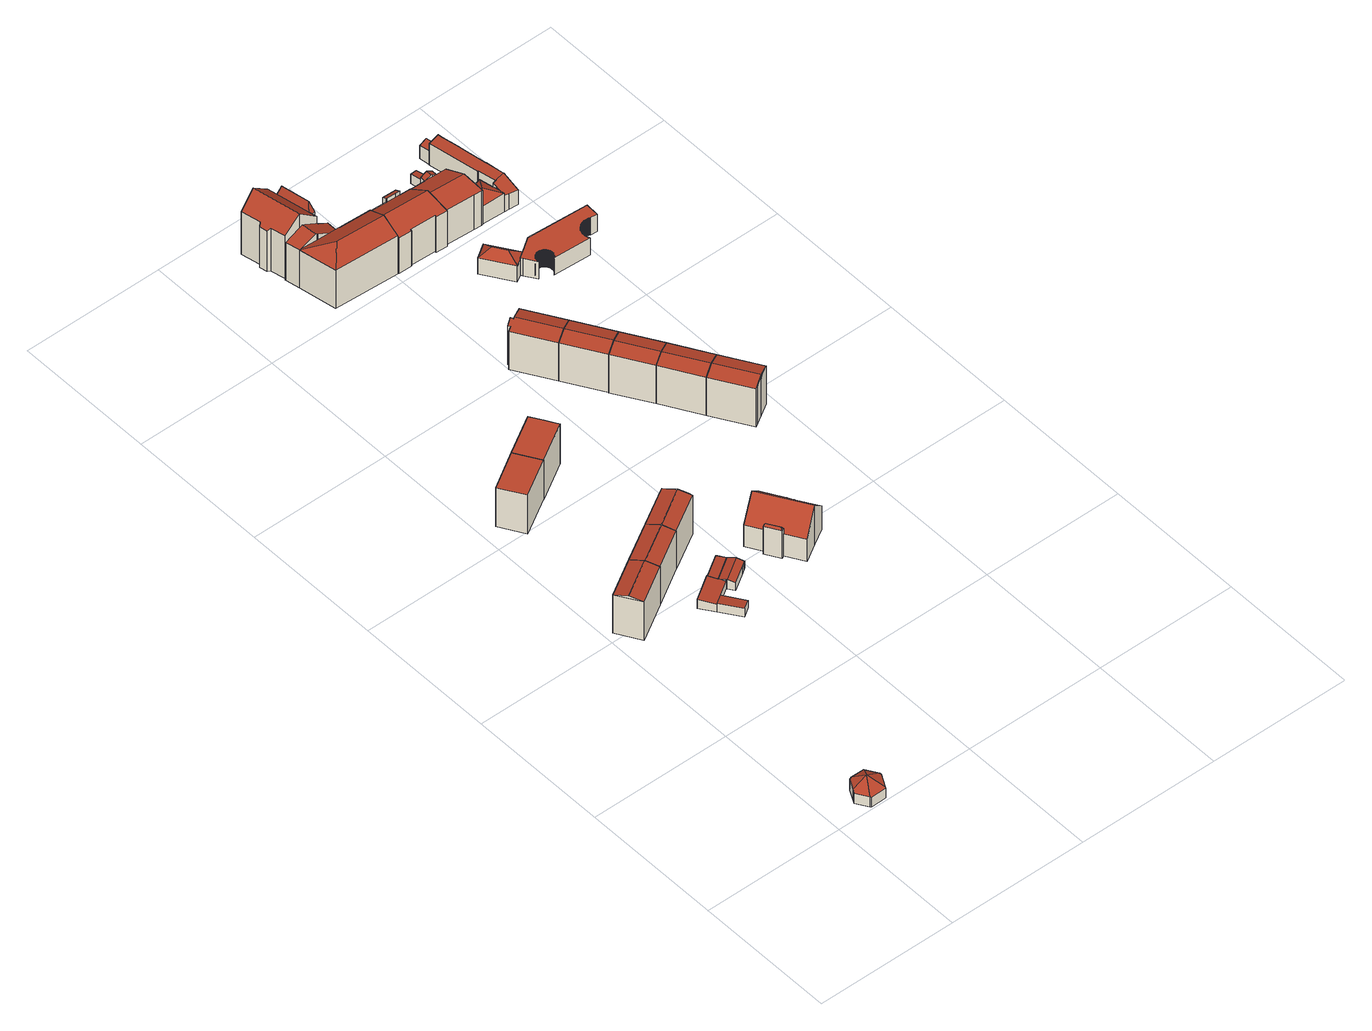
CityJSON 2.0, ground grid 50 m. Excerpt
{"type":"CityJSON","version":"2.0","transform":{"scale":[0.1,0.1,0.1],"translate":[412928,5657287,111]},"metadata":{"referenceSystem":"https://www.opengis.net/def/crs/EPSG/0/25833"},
"CityObjects":{
"building1":{"type":"Building","attributes":{"Dachtyp_tdc":"tdcTentRoof","Gemeindeschluessel":14612000,"Dachneigung":31.4,"QualitaetDacherkennung":100,"Geometrietyp2DReferenz":"3000","measuredHeight":7.21,"function":"31001_9998","roofType":"3500"},"geometry":[{"type":"Solid","lod":"2","boundaries":[[[[0,1,2,3]],[[1,4,5,2]],[[4,6,7,5]],[[6,8,9,7]],[[8,10,11,9]],[[10,12,13,11]],[[12,14,15,13]],[[14,16,17,15]],[[16,18,19,17]],[[18,20,21,19]],[[20,0,3,21]],[[4,1,0,20,22]],[[8,6,4,22]],[[12,10,8,22]],[[14,12,22]],[[16,14,22]],[[20,18,16,22]],[[3,2,5,7,9,11,13,15,17,19,21]]]],"semantics":{"surfaces":[{"type":"WallSurface"},{"type":"RoofSurface"},{"type":"GroundSurface"}],"values":[[0,0,0,0,0,0,0,0,0,0,0,1,1,1,1,1,1,2]]}}]},
"building2":{"type":"Building","attributes":{"Dachtyp_tdc":"tdcGableRoof","Gemeindeschluessel":14612000,"Dachneigung":13.87,"QualitaetDacherkennung":88,"Geometrietyp2DReferenz":"3000","measuredHeight":16.94,"function":"31001_9998","roofType":"3100"},"geometry":[{"type":"Solid","lod":"2","boundaries":[[[[23,24,25,26]],[[24,27,28,25]],[[27,29,30,28]],[[29,23,26,30]],[[27,24,31]],[[23,29,32]],[[24,23,32,31]],[[29,27,31,32]],[[26,25,28,30]]]],"semantics":{"surfaces":[{"type":"WallSurface"},{"type":"RoofSurface"},{"type":"GroundSurface"}],"values":[[0,0,0,0,0,0,1,1,2]]}}]},
"building3":{"type":"Building","attributes":{"Dachtyp_tdc":"tdcGableRoof","Gemeindeschluessel":14612000,"Dachneigung":13.8,"QualitaetDacherkennung":88,"Geometrietyp2DReferenz":"3000","measuredHeight":16.94,"function":"31001_9998","roofType":"3100"},"geometry":[{"type":"Solid","lod":"2","boundaries":[[[[24,33,34,25]],[[33,35,36,34]],[[35,27,28,36]],[[27,24,25,28]],[[35,33,37]],[[24,27,38]],[[33,24,38,37]],[[27,35,37,38]],[[25,34,36,28]]]],"semantics":{"surfaces":[{"type":"WallSurface"},{"type":"RoofSurface"},{"type":"GroundSurface"}],"values":[[0,0,0,0,0,0,1,1,2]]}}]},
"building4":{"type":"Building","attributes":{"Dachtyp_tdc":"tdcPolyFlatRoof","Gemeindeschluessel":14612000,"Dachneigung":0,"QualitaetDacherkennung":90,"Geometrietyp2DReferenz":"3000","measuredHeight":15.99,"function":"31001_9998","roofType":"1000"},"geometry":[{"type":"Solid","lod":"2","boundaries":[[[[39,40,41,42]],[[40,43,44,41]],[[43,45,46,44]],[[45,39,42,46]],[[45,43,40,39]],[[42,41,44,46]]]],"semantics":{"surfaces":[{"type":"WallSurface"},{"type":"RoofSurface"},{"type":"GroundSurface"}],"values":[[0,0,0,0,1,2]]}}]},
"building5":{"type":"Building","attributes":{"Gemeindeschluessel":14612000,"Geometrietyp2DReferenz":"3000","function":"31001_9998","roofType":"9999"},"children":["building5-1","building5-2","building5-3"]},
"building5-1":{"type":"BuildingPart","attributes":{"Dachtyp_tdc":"tdcPolyFlatRoof","Dachneigung":8.06,"QualitaetDacherkennung":57,"Geometrietyp2DReferenz":"3000","measuredHeight":3.61,"roofType":"2100"},"parents":["building5"],"geometry":[{"type":"MultiSurface","lod":"2","boundaries":[[[47,48,49,50,51]],[[52,53,54,55]],[[52,47,51,53]],[[52,55,48,47]],[[51,50,54,53]]],"semantics":{"surfaces":[{"type":"WallSurface"},{"type":"RoofSurface"},{"type":"GroundSurface"}],"values":[0,0,0,1,2]}}]},
"building5-2":{"type":"BuildingPart","attributes":{"Dachtyp_tdc":"tdcGableRoof","Dachneigung":14.64,"QualitaetDacherkennung":74,"Geometrietyp2DReferenz":"3000","measuredHeight":3.82,"roofType":"3100"},"parents":["building5"],"geometry":[{"type":"MultiSurface","lod":"2","boundaries":[[[56,57,58,59]],[[57,60,61,58]],[[60,62,63,61]],[[62,64,65,66,63]],[[67,68,69,70]],[[68,71,72,69]],[[71,73,74,72]],[[73,75,76,74]],[[75,77,78,76]],[[77,79,80,78]],[[79,56,59,80]],[[75,73,71,68,67,81,64,62]],[[62,60,57,56,79,77,75]],[[59,58,61,63,66,70,69,72,74,76,78,80]]],"semantics":{"surfaces":[{"type":"WallSurface"},{"type":"RoofSurface"},{"type":"GroundSurface"}],"values":[0,0,0,0,0,0,0,0,0,0,0,1,1,2]}}]},
"building5-3":{"type":"BuildingPart","attributes":{"Dachtyp_tdc":"tdcPolyFlatRoof","Dachneigung":5.57,"QualitaetDacherkennung":59,"Geometrietyp2DReferenz":"3000","measuredHeight":3.58,"roofType":"2100"},"parents":["building5"],"geometry":[{"type":"MultiSurface","lod":"2","boundaries":[[[49,82,83,50]],[[82,84,85,83]],[[84,86,87,85]],[[86,88,67,70,87]],[[65,55,54,66]],[[65,81,88,86,84,82,49,55]],[[54,50,83,85,87,70,66]]],"semantics":{"surfaces":[{"type":"WallSurface"},{"type":"RoofSurface"},{"type":"GroundSurface"}],"values":[0,0,0,0,0,1,2]}}]},
"building6":{"type":"Building","attributes":{"Dachtyp_tdc":"tdcPolyFlatRoof","Gemeindeschluessel":14612000,"Dachneigung":3.64,"QualitaetDacherkennung":57,"Geometrietyp2DReferenz":"3000","measuredHeight":2.68,"function":"31001_9998","roofType":"2100"},"geometry":[{"type":"Solid","lod":"2","boundaries":[[[[89,90,91,92]],[[90,93,94,91]],[[93,68,95,94]],[[68,67,96,95]],[[67,89,92,96]],[[67,68,93,90,89]],[[92,91,94,95,96]]]],"semantics":{"surfaces":[{"type":"WallSurface"},{"type":"RoofSurface"},{"type":"GroundSurface"}],"values":[[0,0,0,0,0,1,2]]}}]},
"building7":{"type":"Building","attributes":{"Dachtyp_tdc":"tdcFreeFormRoof","Gemeindeschluessel":14612000,"Dachneigung":13.94,"QualitaetDacherkennung":90,"Geometrietyp2DReferenz":"3000","measuredHeight":17.03,"function":"31001_9998","roofType":"5000"},"geometry":[{"type":"Solid","lod":"2","boundaries":[[[[35,33,97,98]],[[33,99,100,97]],[[99,101,102,100]],[[101,103,104,102]],[[103,105,106,104]],[[105,35,98,106]],[[37,107,101,99,33]],[[105,103,107,37,35]],[[33,35,37]],[[103,101,107]],[[98,97,100,102,104,106]]]],"semantics":{"surfaces":[{"type":"WallSurface"},{"type":"RoofSurface"},{"type":"GroundSurface"}],"values":[[0,0,0,0,0,0,1,1,0,0,2]]}}]},
"building8":{"type":"Building","attributes":{"Dachtyp_tdc":"tdcPolyFlatRoof","Gemeindeschluessel":14612000,"Dachneigung":0,"QualitaetDacherkennung":91,"Geometrietyp2DReferenz":"3000","measuredHeight":16.41,"function":"31001_9998","roofType":"1000"},"geometry":[{"type":"Solid","lod":"2","boundaries":[[[[40,108,109,110]],[[108,111,112,109]],[[111,113,114,112]],[[113,115,116,114]],[[115,43,117,116]],[[43,40,110,117]],[[43,115,113,111,108,40]],[[110,109,112,114,116,117]]]],"semantics":{"surfaces":[{"type":"WallSurface"},{"type":"RoofSurface"},{"type":"GroundSurface"}],"values":[[0,0,0,0,0,0,1,2]]}}]},
"building9":{"type":"Building","attributes":{"Gemeindeschluessel":14612000,"Geometrietyp2DReferenz":"3000","function":"31001_9998","roofType":"9999"},"children":["building9-1","building9-2"]},
"building9-1":{"type":"BuildingPart","attributes":{"Dachtyp_tdc":"tdcGableRoof","Dachneigung":44.48,"QualitaetDacherkennung":74,"Geometrietyp2DReferenz":"3000","measuredHeight":15.97,"roofType":"3100"},"parents":["building9"],"geometry":[{"type":"MultiSurface","lod":"2","boundaries":[[[118,119,120,121]],[[119,122,123,120]],[[122,124,125,123]],[[124,126,127,125]],[[126,128,129,127]],[[128,130,131,129]],[[130,132,133,131]],[[132,134,135,133]],[[134,136,137,135]],[[136,138,139,137]],[[138,140,141,139]],[[140,142,143,141]],[[142,144,145,143]],[[140,138,136,134,132,130,128,126,124,122]],[[122,119,118,144,142,140]],[[121,120,123,125,127,129,131,133,135,137,139,141,143,145]]],"semantics":{"surfaces":[{"type":"WallSurface"},{"type":"RoofSurface"},{"type":"GroundSurface"}],"values":[0,0,0,0,0,0,0,0,0,0,0,0,0,1,1,2]}}]},
"building9-2":{"type":"BuildingPart","attributes":{"Dachtyp_tdc":"tdcFreeFormRoof","Dachneigung":58.19,"QualitaetDacherkennung":28,"Geometrietyp2DReferenz":"3000","measuredHeight":12.15,"roofType":"5000"},"parents":["building9"],"geometry":[{"type":"MultiSurface","lod":"2","boundaries":[[[146,118,121]],[[147,148,149,145,144]],[[148,150,151,149]],[[150,146,121,151]],[[152,148,147]],[[153,152,147,146]],[[153,146,150]],[[152,153,150,148]],[[121,145,149,151]]],"semantics":{"surfaces":[{"type":"WallSurface"},{"type":"RoofSurface"},{"type":"GroundSurface"}],"values":[0,0,0,0,1,1,1,1,2]}}]},
"building10":{"type":"Building","attributes":{"Gemeindeschluessel":14612000,"Geometrietyp2DReferenz":"3000","function":"31001_9998","roofType":"9999"},"children":["building10-1","building10-2"]},
"building10-1":{"type":"BuildingPart","attributes":{"Dachtyp_tdc":"tdcFreeFormRoof","Dachneigung":74.77,"QualitaetDacherkennung":21,"Geometrietyp2DReferenz":"3000","measuredHeight":20.63,"roofType":"5000"},"parents":["building10"],"geometry":[{"type":"MultiSurface","lod":"2","boundaries":[[[154,155,156,157]],[[155,158,159,156]],[[158,160,161,159]],[[160,162,163,161]],[[162,164,165,163]],[[164,166,167,165]],[[166,168,169,167]],[[168,170,171,169]],[[170,172,173,171]],[[172,174,175,173]],[[176,154,157,177]],[[174,172,170,178]],[[170,168,179,178]],[[168,166,164,162,160,158,155,154,176,180,179]],[[180,174,178,179]],[[157,156,159,161,163,165,167,169,171,173,175,181,177]]],"semantics":{"surfaces":[{"type":"WallSurface"},{"type":"RoofSurface"},{"type":"GroundSurface"}],"values":[0,0,0,0,0,0,0,0,0,0,0,1,1,1,1,2]}}]},
"building10-2":{"type":"BuildingPart","attributes":{"Dachtyp_tdc":"tdcGableRoof","Dachneigung":40.24,"QualitaetDacherkennung":46,"Geometrietyp2DReferenz":"3000","measuredHeight":23.11,"roofType":"3100"},"parents":["building10"],"geometry":[{"type":"MultiSurface","lod":"2","boundaries":[[[182,183,184,185]],[[183,186,187,184]],[[186,188,189,187]],[[188,190,191,189]],[[190,192,193,191]],[[192,194,195,193]],[[194,196,176,177,195]],[[197,198,173,175,174]],[[198,199,200,173]],[[199,201,202,200]],[[201,203,204,202]],[[203,205,206,204]],[[205,182,185,206]],[[201,199,198,197,196,194,192]],[[192,190,188,186,183,182,205,203,201]],[[185,184,187,189,191,193,195,177,181,175,173,200,202,204,206]]],"semantics":{"surfaces":[{"type":"WallSurface"},{"type":"RoofSurface"},{"type":"GroundSurface"}],"values":[0,0,0,0,0,0,0,0,0,0,0,0,0,1,1,2]}}]},
"building11":{"type":"Building","attributes":{"Gemeindeschluessel":14612000,"Geometrietyp2DReferenz":"3000","function":"31001_9998","roofType":"9999"},"children":["building11-1","building11-2"]},
"building11-1":{"type":"BuildingPart","attributes":{"Dachtyp_tdc":"tdcHipAndGableRoof","Dachneigung":26.11,"QualitaetDacherkennung":65,"Geometrietyp2DReferenz":"3000","measuredHeight":18.84,"roofType":"5000"},"parents":["building11"],"geometry":[{"type":"MultiSurface","lod":"2","boundaries":[[[207,208,209,210]],[[211,212,213,214,215]],[[212,216,217,213]],[[216,207,210,217]],[[218,207,219]],[[216,220,219,207]],[[221,222,223,224,218,219,220,225]],[[211,221,225,212]],[[212,225,220,216]],[[207,218,226,208]],[[210,209,227,214,213,217]]],"semantics":{"surfaces":[{"type":"WallSurface"},{"type":"RoofSurface"},{"type":"GroundSurface"}],"values":[0,0,0,0,1,1,1,0,0,0,2]}}]},
"building11-2":{"type":"BuildingPart","attributes":{"Dachtyp_tdc":"tdcGableRoof","Dachneigung":28.81,"QualitaetDacherkennung":51,"Geometrietyp2DReferenz":"3000","measuredHeight":18.62,"roofType":"3100"},"parents":["building11"],"geometry":[{"type":"MultiSurface","lod":"2","boundaries":[[[228,229,230,231]],[[229,232,233,230]],[[232,234,235,233]],[[234,236,237,235]],[[236,215,214,237]],[[226,238,239,209,208]],[[238,228,231,239]],[[240,222,241,215,236,234,232,229]],[[229,228,238,226,224,240]],[[231,230,233,235,237,214,227,209,239]]],"semantics":{"surfaces":[{"type":"WallSurface"},{"type":"RoofSurface"},{"type":"GroundSurface"}],"values":[0,0,0,0,0,0,0,1,1,2]}}]},
"building12":{"type":"Building","attributes":{"Dachtyp_tdc":"tdcGableRoof","Gemeindeschluessel":14612000,"Dachneigung":14.14,"QualitaetDacherkennung":73,"Geometrietyp2DReferenz":"3000","measuredHeight":16.85,"function":"31001_9998","roofType":"3100"},"geometry":[{"type":"Solid","lod":"2","boundaries":[[[[242,243,244,245]],[[243,246,247,244]],[[246,248,249,247]],[[248,250,251,249]],[[250,252,253,251]],[[252,254,255,253]],[[254,256,257,255]],[[256,258,259,257]],[[258,260,261,259]],[[260,242,245,261]],[[256,254,252,250,248,246,243,242]],[[242,260,258,256]],[[245,244,247,249,251,253,255,257,259,261]]]],"semantics":{"surfaces":[{"type":"WallSurface"},{"type":"RoofSurface"},{"type":"GroundSurface"}],"values":[[0,0,0,0,0,0,0,0,0,0,1,1,2]]}}]},
"building13":{"type":"Building","attributes":{"Dachtyp_tdc":"tdcGableRoof","Gemeindeschluessel":14612000,"Dachneigung":14.11,"QualitaetDacherkennung":75,"Geometrietyp2DReferenz":"3000","measuredHeight":16.86,"function":"31001_9998","roofType":"3100"},"geometry":[{"type":"Solid","lod":"2","boundaries":[[[[260,262,263,261]],[[262,264,265,263]],[[264,243,244,265]],[[243,260,261,244]],[[264,262,266]],[[260,243,242]],[[262,260,242,266]],[[243,264,266,242]],[[261,263,265,244]]]],"semantics":{"surfaces":[{"type":"WallSurface"},{"type":"RoofSurface"},{"type":"GroundSurface"}],"values":[[0,0,0,0,0,0,1,1,2]]}}]},
"building14":{"type":"Building","attributes":{"Dachtyp_tdc":"tdcGableRoof","Gemeindeschluessel":14612000,"Dachneigung":14.06,"QualitaetDacherkennung":77,"Geometrietyp2DReferenz":"3000","measuredHeight":16.93,"function":"31001_9998","roofType":"3100"},"geometry":[{"type":"Solid","lod":"2","boundaries":[[[[267,264,268,269]],[[264,262,270,268]],[[262,271,272,270]],[[271,267,269,272]],[[262,264,273]],[[267,271,274]],[[264,267,274,273]],[[271,262,273,274]],[[269,268,270,272]]]],"semantics":{"surfaces":[{"type":"WallSurface"},{"type":"RoofSurface"},{"type":"GroundSurface"}],"values":[[0,0,0,0,0,0,1,1,2]]}}]},
"building15":{"type":"Building","attributes":{"Dachtyp_tdc":"tdcGableRoof","Gemeindeschluessel":14612000,"Dachneigung":14.02,"QualitaetDacherkennung":86,"Geometrietyp2DReferenz":"3000","measuredHeight":16.93,"function":"31001_9998","roofType":"3100"},"geometry":[{"type":"Solid","lod":"2","boundaries":[[[[271,275,276,272]],[[275,277,278,276]],[[277,267,269,278]],[[267,271,272,269]],[[277,275,279]],[[271,267,274]],[[275,271,274,279]],[[267,277,279,274]],[[272,276,278,269]]]],"semantics":{"surfaces":[{"type":"WallSurface"},{"type":"RoofSurface"},{"type":"GroundSurface"}],"values":[[0,0,0,0,0,0,1,1,2]]}}]},
"building16":{"type":"Building","attributes":{"Dachtyp_tdc":"tdcFreeFormRoof","Gemeindeschluessel":14612000,"Dachneigung":14.02,"QualitaetDacherkennung":83,"Geometrietyp2DReferenz":"3000","measuredHeight":16.92,"function":"31001_9998","roofType":"5000"},"geometry":[{"type":"Solid","lod":"2","boundaries":[[[[275,280,281,276]],[[280,282,283,281]],[[282,284,285,283]],[[284,286,287,285]],[[286,277,278,287]],[[277,275,276,278]],[[286,288,289,279,277]],[[289,280,275,279]],[[280,289,282]],[[277,279,275]],[[282,289,288,284]],[[284,288,286]],[[276,281,283,285,287,278]]]],"semantics":{"surfaces":[{"type":"WallSurface"},{"type":"RoofSurface"},{"type":"GroundSurface"}],"values":[[0,0,0,0,0,0,1,1,0,0,0,0,2]]}}]},
"building17":{"type":"Building","attributes":{"Gemeindeschluessel":14612000,"Geometrietyp2DReferenz":"3000","function":"31001_9998","roofType":"9999"},"children":["building17-1","building17-2"]},
"building17-1":{"type":"BuildingPart","attributes":{"Dachtyp_tdc":"tdcGableRoof","Dachneigung":28.59,"QualitaetDacherkennung":76,"Geometrietyp2DReferenz":"3000","measuredHeight":18.38,"roofType":"3100"},"parents":["building17"],"geometry":[{"type":"MultiSurface","lod":"2","boundaries":[[[290,291,292,293]],[[291,294,295,292]],[[294,296,297,295]],[[296,298,299,297]],[[298,300,301,299]],[[300,302,303,301]],[[302,304,305,303]],[[304,306,307,305]],[[306,308,309,307]],[[310,311,312,313]],[[311,314,315,312]],[[314,316,317,315]],[[316,318,319,317]],[[318,290,293,319]],[[314,311,310,308,306,304,302]],[[302,300,298,296,294,291,290,318,316,314]],[[293,292,295,297,299,301,303,305,307,309,313,312,315,317,319]]],"semantics":{"surfaces":[{"type":"WallSurface"},{"type":"RoofSurface"},{"type":"GroundSurface"}],"values":[0,0,0,0,0,0,0,0,0,0,0,0,0,0,1,1,2]}}]},
"building17-2":{"type":"BuildingPart","attributes":{"Dachtyp_tdc":"tdcPolyFlatRoof","Dachneigung":28.92,"QualitaetDacherkennung":62,"Geometrietyp2DReferenz":"3000","measuredHeight":16.44,"roofType":"2100"},"parents":["building17"],"geometry":[{"type":"MultiSurface","lod":"2","boundaries":[[[320,321,313,322]],[[321,310,313]],[[323,324,307,309,308]],[[324,325,326,307]],[[325,320,322,326]],[[325,324,323,321,320]],[[322,313,309,307,326]]],"semantics":{"surfaces":[{"type":"WallSurface"},{"type":"RoofSurface"},{"type":"GroundSurface"}],"values":[0,0,0,0,0,1,2]}}]},
"building18":{"type":"Building","attributes":{"Dachtyp_tdc":"tdcFreeFormRoof","Gemeindeschluessel":14612000,"Dachneigung":41.22,"QualitaetDacherkennung":74,"Geometrietyp2DReferenz":"3000","measuredHeight":9.04,"function":"31001_9998","roofType":"5000"},"geometry":[{"type":"Solid","lod":"2","boundaries":[[[[327,328,329,330]],[[328,331,332,329]],[[331,333,334,332]],[[333,335,336,334]],[[335,327,330,336]],[[327,335,337,338]],[[333,339,340]],[[337,335,333,340]],[[328,338,337,340,339,331]],[[328,327,338]],[[333,331,339]],[[330,329,332,334,336]]]],"semantics":{"surfaces":[{"type":"WallSurface"},{"type":"RoofSurface"},{"type":"GroundSurface"}],"values":[[0,0,0,0,0,1,1,1,1,0,0,2]]}}]},
"building19":{"type":"Building","attributes":{"Gemeindeschluessel":14612000,"Geometrietyp2DReferenz":"3000","function":"31001_9998","roofType":"9999"},"children":["building19-1","building19-2"]},
"building19-1":{"type":"BuildingPart","attributes":{"Dachtyp_tdc":"tdcGableRoof","Dachneigung":20.13,"QualitaetDacherkennung":72,"Geometrietyp2DReferenz":"3000","measuredHeight":16.65,"roofType":"3100"},"parents":["building19"],"geometry":[{"type":"MultiSurface","lod":"2","boundaries":[[[341,342,343,344,345]],[[342,346,347,343]],[[346,348,349,347]],[[348,350,351,349]],[[350,352,353,351]],[[352,354,355,353]],[[354,356,357,355]],[[356,358,359,360,357]],[[354,352,350,348,346,342]],[[342,341,361,362,363,358,356,354]],[[344,343,347,349,351,353,355,357,360,364]]],"semantics":{"surfaces":[{"type":"WallSurface"},{"type":"RoofSurface"},{"type":"GroundSurface"}],"values":[0,0,0,0,0,0,0,0,1,1,2]}}]},
"building19-2":{"type":"BuildingPart","attributes":{"Dachtyp_tdc":"tdcGableRoof","Dachneigung":28.6,"QualitaetDacherkennung":83,"Geometrietyp2DReferenz":"3000","measuredHeight":15.79,"roofType":"3100"},"parents":["building19"],"geometry":[{"type":"MultiSurface","lod":"2","boundaries":[[[365,366,367,368]],[[366,369,370,367]],[[369,371,372,370]],[[371,373,374,372]],[[373,345,344,374]],[[359,375,376,360]],[[375,365,368,376]],[[377,361,345,373,371,369,366,365]],[[365,375,359,363,377]],[[368,367,370,372,374,344,364,360,376]]],"semantics":{"surfaces":[{"type":"WallSurface"},{"type":"RoofSurface"},{"type":"GroundSurface"}],"values":[0,0,0,0,0,0,0,1,1,2]}}]},
"building20":{"type":"Building","attributes":{"Dachtyp_tdc":"tdcPolyFlatRoof","Gemeindeschluessel":14612000,"Dachneigung":0,"QualitaetDacherkennung":62,"Geometrietyp2DReferenz":"3000","measuredHeight":7.1,"function":"31001_9998","roofType":"1000"},"geometry":[{"type":"Solid","lod":"2","boundaries":[[[[378,379,380,381]],[[379,382,383,380]],[[382,384,385,383]],[[384,386,387,385]],[[386,388,389,387]],[[388,390,391,389]],[[390,392,393,391]],[[392,394,395,393]],[[394,396,397,395]],[[396,398,399,397]],[[398,400,401,399]],[[400,402,403,401]],[[402,404,405,403]],[[404,406,407,405]],[[406,408,409,407]],[[408,410,411,409]],[[410,412,413,411]],[[412,414,415,413]],[[414,416,417,415]],[[416,418,419,417]],[[418,420,421,419]],[[420,422,423,421]],[[422,424,425,423]],[[424,426,427,425]],[[426,428,429,427]],[[428,430,431,429]],[[430,432,433,431]],[[432,434,435,433]],[[434,436,437,435]],[[436,438,439,437]],[[438,440,441,439]],[[440,442,443,441]],[[442,444,445,443]],[[444,446,447,445]],[[446,448,449,447]],[[448,450,451,449]],[[450,452,453,451]],[[452,454,455,453]],[[454,456,457,455]],[[456,458,459,457]],[[458,460,461,459]],[[460,462,463,461]],[[462,464,465,463]],[[464,466,467,465]],[[466,468,469,467]],[[468,470,471,469]],[[470,472,473,471]],[[472,474,475,473]],[[474,476,477,475]],[[476,478,479,477]],[[478,480,481,479]],[[480,482,483,481]],[[482,484,485,483]],[[484,486,487,485]],[[486,488,489,487]],[[488,490,491,489]],[[490,492,493,491]],[[492,494,495,493]],[[494,496,497,495]],[[496,498,499,497]],[[498,500,501,499]],[[500,502,503,501]],[[502,504,505,503]],[[504,506,507,505]],[[506,508,509,507]],[[508,510,511,509]],[[512,513,514,515]],[[513,516,517,514]],[[516,518,519,517]],[[518,520,521,519]],[[520,522,523,521]],[[522,524,525,523]],[[524,526,527,525]],[[526,528,529,527]],[[528,530,531,529]],[[530,532,533,531]],[[532,534,535,533]],[[534,536,537,535]],[[536,538,539,537]],[[538,540,541,539]],[[540,542,543,541]],[[542,544,545,543]],[[544,546,547,545]],[[546,548,549,547]],[[548,550,551,549]],[[550,552,553,551]],[[552,554,555,553]],[[554,556,557,555]],[[556,558,559,557]],[[558,560,561,559]],[[560,562,563,561]],[[562,564,565,563]],[[564,566,567,565]],[[566,568,569,567]],[[568,570,571,569]],[[570,572,573,571]],[[572,574,575,573]],[[574,576,577,575]],[[576,578,579,577]],[[578,580,581,579]],[[580,582,583,581]],[[582,584,585,583]],[[584,586,587,585]],[[586,588,589,587]],[[588,378,381,589]],[[510,512,515,511]],[[588,586,584,582,580,578,576,574,572,570,568,566,564,562,560,558,556,554,552,550,548,546,544,542,540,538,536,534,532,530,528,526,524,522,520,518,516,513,512,510,508,506,504,502,500,498,496,494,492,490,488,486,484,482,480,478,476,474,472,470,468,466,464,462,460,458,456,454,452,450,448,446,444,442,440,438,436,434,432,430,428,426,424,422,420,418,416,414,412,410,408,406,404,402,400,398,396,394,392,390,388,386,384,382,379,378]],[[381,380,383,385,387,389,391,393,395,397,399,401,403,405,407,409,411,413,415,417,419,421,423,425,427,429,431,433,435,437,439,441,443,445,447,449,451,453,455,457,459,461,463,465,467,469,471,473,475,477,479,481,483,485,487,489,491,493,495,497,499,501,503,505,507,509,511,515,514,517,519,521,523,525,527,529,531,533,535,537,539,541,543,545,547,549,551,553,555,557,559,561,563,565,567,569,571,573,575,577,579,581,583,585,587,589]]]],"semantics":{"surfaces":[{"type":"WallSurface"},{"type":"RoofSurface"},{"type":"GroundSurface"}],"values":[[0,0,0,0,0,0,0,0,0,0,0,0,0,0,0,0,0,0,0,0,0,0,0,0,0,0,0,0,0,0,0,0,0,0,0,0,0,0,0,0,0,0,0,0,0,0,0,0,0,0,0,0,0,0,0,0,0,0,0,0,0,0,0,0,0,0,0,0,0,0,0,0,0,0,0,0,0,0,0,0,0,0,0,0,0,0,0,0,0,0,0,0,0,0,0,0,0,0,0,0,0,0,0,0,0,0,1,2]]}}]},
"building21":{"type":"Building","attributes":{"Dachtyp_tdc":"tdcPolyFlatRoof","Gemeindeschluessel":14612000,"Dachneigung":14.2,"QualitaetDacherkennung":49,"Geometrietyp2DReferenz":"3000","measuredHeight":3.97,"function":"31001_9998","roofType":"2100"},"geometry":[{"type":"Solid","lod":"2","boundaries":[[[[590,591,592,593]],[[591,594,595,592]],[[594,596,597,595]],[[596,598,599,597]],[[598,590,593,599]],[[598,596,594,591,590]],[[593,592,595,597,599]]]],"semantics":{"surfaces":[{"type":"WallSurface"},{"type":"RoofSurface"},{"type":"GroundSurface"}],"values":[[0,0,0,0,0,1,2]]}}]},
"building22":{"type":"Building","attributes":{"Dachtyp_tdc":"tdcPolyFlatRoof","Gemeindeschluessel":14612000,"Dachneigung":10.75,"QualitaetDacherkennung":73,"Geometrietyp2DReferenz":"3000","measuredHeight":3.89,"function":"31001_9998","roofType":"2100"},"geometry":[{"type":"Solid","lod":"2","boundaries":[[[[600,601,602,603]],[[601,604,595,602]],[[604,605,592,595]],[[605,600,603,592]],[[605,604,601,600]],[[603,602,595,592]]]],"semantics":{"surfaces":[{"type":"WallSurface"},{"type":"RoofSurface"},{"type":"GroundSurface"}],"values":[[0,0,0,0,1,2]]}}]},
"building23":{"type":"Building","attributes":{"Gemeindeschluessel":14612000,"Geometrietyp2DReferenz":"3000","function":"31001_9998","roofType":"9999"},"children":["building23-1","building23-2","building23-3","building23-4"]},
"building23-1":{"type":"BuildingPart","attributes":{"Dachtyp_tdc":"tdcTentRoof","Dachneigung":29.05,"QualitaetDacherkennung":9,"Geometrietyp2DReferenz":"3000","measuredHeight":9.85,"roofType":"3500"},"parents":["building23"],"geometry":[{"type":"MultiSurface","lod":"2","boundaries":[[[606,607,608,609,610]],[[607,611,612,608]],[[613,614,615,616,617]],[[614,618,619,615]],[[618,614,620]],[[607,606,621,618,620]],[[613,622,611,607,620]],[[614,613,620]],[[619,609,608,612,616,615]]],"semantics":{"surfaces":[{"type":"WallSurface"},{"type":"RoofSurface"},{"type":"GroundSurface"}],"values":[0,0,0,0,1,1,1,1,2]}}]},
"building23-2":{"type":"BuildingPart","attributes":{"Dachtyp_tdc":"tdcPolyFlatRoof","Dachneigung":7.19,"QualitaetDacherkennung":63,"Geometrietyp2DReferenz":"3000","measuredHeight":9.44,"roofType":"2100"},"parents":["building23"],"geometry":[{"type":"MultiSurface","lod":"2","boundaries":[[[623,624,625,626]],[[624,627,628,625]],[[627,629,630,628]],[[629,631,632,630]],[[631,633,634,632]],[[633,635,636,634]],[[637,638,639,640]],[[638,641,642,639]],[[641,643,644,642]],[[643,623,626,644]],[[643,641,638,637,635,633,631,629,627,624,623]],[[626,625,628,630,632,634,636,640,639,642,644]]],"semantics":{"surfaces":[{"type":"WallSurface"},{"type":"RoofSurface"},{"type":"GroundSurface"}],"values":[0,0,0,0,0,0,0,0,0,0,1,2]}}]},
"building23-3":{"type":"BuildingPart","attributes":{"Dachtyp_tdc":"tdcPolyFlatRoof","Dachneigung":38.16,"QualitaetDacherkennung":56,"Geometrietyp2DReferenz":"3000","measuredHeight":10.23,"roofType":"2100"},"parents":["building23"],"geometry":[{"type":"MultiSurface","lod":"2","boundaries":[[[645,646,647,619,618]],[[646,648,649,647]],[[648,650,651,649]],[[650,652,653,651]],[[652,610,609,653]],[[610,652,650,648,646,645,621]],[[619,647,649,651,653,609]]],"semantics":{"surfaces":[{"type":"WallSurface"},{"type":"RoofSurface"},{"type":"GroundSurface"}],"values":[0,0,0,0,0,1,2]}}]},
"building23-4":{"type":"BuildingPart","attributes":{"Dachtyp_tdc":"tdcPolyFlatRoof","Dachneigung":32.91,"QualitaetDacherkennung":67,"Geometrietyp2DReferenz":"3000","measuredHeight":9.42,"roofType":"2100"},"parents":["building23"],"geometry":[{"type":"MultiSurface","lod":"2","boundaries":[[[654,617,616,655]],[[656,612,611]],[[656,657,637,640,612]],[[658,659,660,636,635]],[[659,654,655,660]],[[659,658,657,656,622,617,654]],[[655,616,612,640,636,660]]],"semantics":{"surfaces":[{"type":"WallSurface"},{"type":"RoofSurface"},{"type":"GroundSurface"}],"values":[0,0,0,0,0,1,2]}}]},
"building24":{"type":"Building","attributes":{"Dachtyp_tdc":"tdcGableRoof","Gemeindeschluessel":14612000,"Dachneigung":69.94,"QualitaetDacherkennung":9,"Geometrietyp2DReferenz":"3000","measuredHeight":6.02,"function":"31001_9998","roofType":"3100"},"geometry":[{"type":"Solid","lod":"2","boundaries":[[[[661,662,663,664]],[[662,665,666,663]],[[665,667,668,666]],[[667,661,664,668]],[[665,662,669]],[[661,667,670]],[[662,661,670,669]],[[667,665,669,670]],[[664,663,666,668]]]],"semantics":{"surfaces":[{"type":"WallSurface"},{"type":"RoofSurface"},{"type":"GroundSurface"}],"values":[[0,0,0,0,0,0,1,1,2]]}}]}
},
"vertices":[
[187,9,42],[133,7,41],[133,7,2],[187,9,2],[130,11,43],[130,11,2],[104,52,42],[104,52,2],[109,62,48],[109,62,2],[130,102,46],[130,102,2],[137,102,50],[137,102,2],[184,103,49],[184,103,2],[210,62,48],[210,62,2],[213,58,45],[213,58,2],[189,12,44],[189,12,2],[160,62,74],
[8,1005,192],[137,1083,192],[137,1083,35],[8,1005,35],[186,1001,193],[186,1001,35],[57,924,193],[57,924,35],[162,1041,204],[33,963,204],
[267,1161,192],[267,1161,35],[316,1080,193],[316,1080,35],[293,1119,204],[163,1040,204],
[38,1556,190],[165,1634,190],[165,1634,30],[38,1556,30],[216,1550,190],[216,1550,30],[89,1473,190],[89,1473,30],
[344,812,61],[298,879,61],[298,879,55],[298,879,25],[344,812,25],[377,834,55],[377,834,25],[332,902,25],[332,902,55],
[470,958,56],[455,949,56],[455,949,25],[470,958,25],[396,910,56],[396,910,25],[381,932,63],[381,932,25],[380,934,63],[380,934,55],[380,934,25],[367,955,56],[444,1005,56],[444,1005,25],[367,955,25],[446,1002,57],[446,1002,25],[453,992,60],[453,992,25],[459,982,63],[459,982,25],[465,973,60],[465,973,25],[473,960,56],[473,960,25],[369,952,57],
[298,880,55],[298,880,25],[264,929,61],[264,929,25],[349,984,61],[349,984,25],[367,955,57],
[349,984,53],[426,1034,53],[426,1034,29],[349,984,29],[429,1030,54],[429,1030,29],[444,1005,29],[367,955,29],
[267,1161,34],[316,1080,34],[397,1239,192],[397,1239,34],[422,1197,204],[422,1197,34],[439,1170,197],[439,1170,34],[446,1158,193],[446,1158,34],[423,1197,204],
[297,1713,190],[297,1713,26],[165,1634,26],[323,1672,190],[323,1672,26],[338,1646,190],[338,1646,26],[348,1630,190],[348,1630,26],[216,1550,26],
[568,982,104],[536,1037,104],[536,1037,15],[568,982,15],[598,1073,175],[598,1073,15],[654,1107,111],[654,1107,15],[696,1036,111],[696,1036,15],[697,1034,111],[697,1034,15],[699,1032,111],[699,1032,15],[708,1016,111],[708,1016,15],[709,1013,111],[709,1013,15],[711,1011,111],[711,1011,15],[752,942,111],[752,942,15],[696,909,175],[696,909,15],[635,872,105],[635,872,15],[598,933,105],[598,933,15],
[568,982,128],[598,933,128],[589,928,128],[589,928,15],[559,977,128],[559,977,15],[591,935,137],[567,975,137],
[311,2872,116],[313,2864,146],[313,2864,47],[311,2872,47],[313,2860,161],[313,2860,47],[314,2855,180],[314,2855,47],[316,2849,205],[316,2849,47],[323,2850,204],[323,2850,47],[327,2851,204],[327,2851,47],[341,2854,205],[341,2854,47],[365,2730,205],[365,2730,47],[340,2725,205],[340,2725,47],[339,2725,205],[339,2725,47],[310,2877,97],[310,2877,47],[350,2740,252],[331,2838,253],[315,2849,205],[315,2849,47],
[205,2755,213],[199,2783,213],[199,2783,47],[205,2755,47],[208,2790,222],[208,2790,47],[195,2856,223],[195,2856,47],[195,2858,223],[195,2858,47],[247,2867,278],[247,2867,47],[307,2877,227],[307,2877,47],[310,2877,224],[339,2725,224],[340,2725,224],[345,2698,224],[345,2698,47],[280,2699,278],[280,2699,47],[225,2700,223],[225,2700,47],[215,2751,222],[215,2751,47],
[260,2518,198],[235,2647,198],[235,2647,42],[260,2518,42],[380,2640,198],[494,2635,198],[494,2635,42],[380,2640,42],[380,2640,181],[487,2506,198],[487,2506,42],[235,2647,200],[319,2580,231],[490,2571,231],[380,2640,200],[345,2642,200],[293,2644,200],[237,2647,200],[494,2635,200],[235,2647,199],[293,2644,42],
[225,2700,196],[289,2699,229],[289,2699,42],[225,2700,42],[345,2698,198],[345,2698,42],[346,2694,198],[346,2694,42],[382,2694,177],[382,2694,42],[226,2697,196],[226,2697,42],[293,2644,229],[350,2642,198],
[605,1909,197],[562,1883,185],[562,1883,29],[605,1909,29],[484,2013,185],[484,2013,29],[499,2022,189],[499,2022,29],[494,2030,189],[494,2030,29],[517,2045,196],[517,2045,29],[523,2036,196],[523,2036,29],[527,2039,197],[527,2039,29],[568,2063,185],[568,2063,29],[646,1934,185],[646,1934,29],
[724,1804,185],[724,1804,29],[641,1753,185],[641,1753,29],[683,1779,197],
[716,1631,185],[641,1753,28],[716,1631,28],[724,1804,28],[799,1680,185],[799,1680,28],[682,1778,197],[757,1655,197],
[877,1549,185],[877,1549,28],[794,1499,185],[794,1499,28],[835,1524,197],
[955,1420,185],[955,1420,28],[913,1394,185],[913,1394,28],[884,1377,185],[884,1377,28],[872,1370,185],[872,1370,28],[884,1377,189],[913,1394,197],
[625,2495,192],[625,2499,195],[625,2499,47],[625,2495,47],[534,2503,195],[534,2503,47],[534,2499,192],[534,2499,47],[488,2501,192],[488,2501,47],[487,2506,195],[487,2506,47],[490,2572,231],[490,2572,47],[494,2635,196],[494,2635,47],[553,2632,196],[553,2632,47],[553,2631,196],[553,2631,47],[601,2629,196],[640,2627,196],[640,2627,47],[601,2629,47],[652,2564,231],[652,2564,47],[665,2497,195],[665,2497,47],[665,2492,192],[665,2492,47],
[602,2648,201],[601,2629,212],[602,2648,47],[553,2631,212],[553,2632,211],[554,2650,201],[554,2650,47],
[747,2266,110],[724,2252,111],[724,2252,46],[747,2266,46],[659,2351,111],[659,2351,46],[709,2384,110],[709,2384,46],[774,2284,110],[774,2284,46],[730,2296,137],[725,2252,111],[660,2351,111],[702,2339,137],
[772,2621,195],[785,2557,216],[785,2557,49],[772,2621,49],[772,2621,175],[798,2490,191],[798,2490,49],[794,2490,191],[794,2490,49],[767,2492,191],[767,2492,49],[665,2497,191],[665,2497,49],[652,2564,216],[652,2564,49],[640,2627,195],[640,2627,49],[693,2625,195],[693,2625,194],[693,2625,49],[737,2622,195],[716,2623,195],[694,2625,195],[716,2623,49],
[717,2643,207],[737,2642,195],[737,2642,49],[717,2643,49],[736,2623,195],[736,2623,49],[745,2622,190],[745,2622,49],[768,2621,177],[768,2621,49],[694,2644,194],[694,2644,49],[716,2623,207],
[783,2241,119],[781,2239,119],[781,2239,48],[783,2241,48],[780,2237,119],[780,2237,48],[779,2236,119],[779,2236,48],[779,2234,119],[779,2234,48],[778,2232,119],[778,2232,48],[777,2230,119],[777,2230,48],[777,2228,119],[777,2228,48],[777,2226,119],[777,2226,48],[777,2225,119],[777,2225,48],[777,2223,119],[777,2223,48],[777,2221,119],[777,2221,48],[777,2218,119],[777,2218,48],[751,2258,119],[751,2258,48],[747,2266,119],[747,2266,48],[774,2284,119],[774,2284,48],[783,2289,119],[783,2289,48],[783,2290,119],[783,2290,48],[817,2313,119],[817,2313,48],[1033,2301,119],[1033,2301,48],[1031,2253,119],[1031,2253,48],[1008,2255,119],[1008,2255,48],[1005,2256,119],[1005,2256,48],[1002,2257,119],[1002,2257,48],[999,2258,119],[999,2258,48],[996,2258,119],[996,2258,48],[993,2259,119],[993,2259,48],[990,2259,119],[990,2259,48],[987,2259,119],[987,2259,48],[984,2259,119],[984,2259,48],[981,2258,119],[981,2258,48],[978,2257,119],[978,2257,48],[976,2257,119],[976,2257,48],[973,2256,119],[973,2256,48],[970,2254,119],[970,2254,48],[967,2253,119],[967,2253,48],[965,2251,119],[965,2251,48],[963,2249,119],[963,2249,48],[960,2247,119],[960,2247,48],[958,2245,119],[958,2245,48],[955,2242,119],[955,2242,48],[954,2239,119],[954,2239,48],[952,2237,119],[952,2237,48],[951,2234,119],[951,2234,48],[950,2231,119],[950,2231,48],[949,2229,119],[949,2229,48],[948,2226,119],[948,2226,48],[947,2223,119],[947,2223,48],[947,2220,119],[947,2220,48],[947,2217,119],[947,2217,48],[947,2214,119],[947,2214,48],[947,2211,119],[947,2211,48],[948,2208,119],[948,2208,48],[948,2205,119],[948,2205,48],[949,2202,119],[949,2202,48],[950,2200,119],[950,2200,48],[951,2197,119],[951,2197,48],[953,2194,119],[953,2194,48],[821,2201,119],[821,2201,48],[823,2202,119],[823,2202,48],[824,2204,119],[824,2204,48],[826,2205,119],[826,2205,48],[827,2207,119],[827,2207,48],[828,2208,119],[828,2208,48],[829,2210,119],[829,2210,48],[830,2212,119],[830,2212,48],[831,2214,119],[831,2214,48],[831,2215,119],[832,2217,119],[832,2217,48],[831,2215,48],[832,2219,119],[832,2219,48],[832,2221,119],[832,2221,48],[832,2223,119],[832,2223,48],[832,2225,119],[832,2225,48],[832,2227,119],[832,2227,48],[832,2229,119],[832,2229,48],[831,2231,119],[831,2231,48],[831,2233,119],[831,2233,48],[830,2234,119],[830,2234,48],[829,2236,119],[829,2236,48],[828,2238,119],[828,2238,48],[827,2239,119],[827,2239,48],[826,2241,119],[826,2241,48],[825,2242,119],[825,2242,48],[823,2244,119],[823,2244,48],[822,2245,119],[822,2245,48],[820,2246,119],[820,2246,48],[819,2247,119],[819,2247,48],[817,2248,119],[817,2248,48],[815,2249,119],[815,2249,48],[812,2250,119],[812,2250,48],[810,2251,119],[810,2251,48],[809,2251,119],[809,2251,48],[807,2251,119],[807,2251,48],[805,2251,119],[805,2251,48],[803,2251,119],[803,2251,48],[801,2251,119],[801,2251,48],[799,2251,119],[799,2251,48],[797,2250,119],[797,2250,48],[795,2250,119],[795,2250,48],[793,2249,119],[793,2249,48],[792,2248,119],[792,2248,48],[790,2247,119],[790,2247,48],[788,2246,119],[788,2246,48],[787,2245,119],[787,2245,48],[785,2244,119],[785,2244,48],[784,2242,119],[784,2242,48],
[767,2649,93],[761,2678,93],[761,2678,53],[767,2649,53],[791,2684,85],[791,2684,53],[794,2685,84],[794,2685,53],[800,2655,84],[800,2655,53],
[747,2749,92],[773,2754,87],[773,2754,53],[747,2749,53],[791,2684,86],[761,2678,92],
[831,2569,127],[860,2575,128],[860,2575,52],[831,2569,52],[831,2569,116],[870,2526,128],[870,2526,52],[877,2486,128],[798,2490,124],[798,2490,52],[877,2486,52],[877,2486,119],[784,2560,123],[784,2560,52],[830,2528,150],[820,2567,126],[875,2500,128],
[877,2778,146],[879,2763,146],[879,2763,52],[877,2778,52],[890,2706,146],[890,2706,52],[894,2681,146],[894,2681,52],[906,2609,146],[906,2609,52],[908,2601,146],[908,2601,52],[919,2536,145],[919,2536,52],[884,2529,141],[872,2595,141],[872,2595,52],[884,2529,52],[869,2594,141],[869,2594,52],[837,2771,141],[837,2771,52],
[784,2560,154],[772,2621,154],[772,2621,52],[767,2649,154],[767,2649,52],[800,2655,127],[800,2655,52],[814,2658,116],[814,2658,52],
[893,2485,117],[893,2485,52],[870,2526,146],[884,2529,146],[919,2536,146],[928,2483,111],[928,2483,52],
[837,2771,110],[831,2806,110],[831,2806,56],[837,2771,56],[871,2813,87],[871,2813,56],[877,2778,87],[877,2778,56],[860,2811,117],[866,2776,117]
]}
